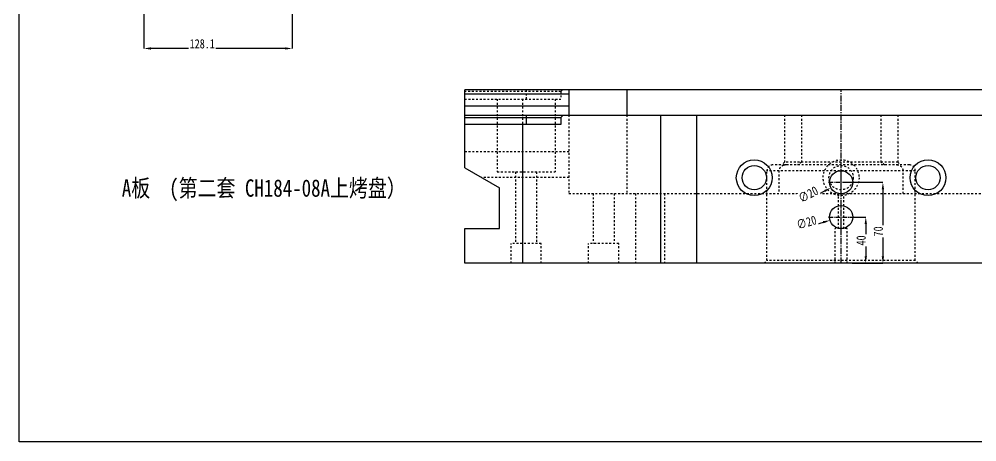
# Model space of a CAD drawing. Header units: millimetres. Extents: x -2895 to -298, y -11750 to -2997.
# Drawn here: x -2162 to -1336, y -9334 to -8969 of the extents above; entities that cross this region are included whole.
import ezdxf

# ---------------------------------------------------------------- set-up
doc = ezdxf.new("R2010")
doc.units = ezdxf.units.MM
doc.header["$LTSCALE"] = 16.335
doc.header["$PDMODE"] = 3
doc.header["$PDSIZE"] = 0.3125
doc.linetypes.add('CENTER', pattern=[0.6, 0.375, -0.075, 0.075, -0.075])
doc.linetypes.add('HIDDEN', pattern=[0.2, 0.1, -0.1])
doc.layers.get('0').update_dxf_attribs({"linetype": 'CONTINUOUS'})
doc.layers.get('Defpoints').update_dxf_attribs({"linetype": 'CONTINUOUS'})
doc.layers.add('DEFAULT_2', color=8, linetype='HIDDEN')
doc.styles.get("Standard").update_dxf_attribs({"font": 'txt', "width": 0.8})
doc.dimstyles.new('ISO-25', dxfattribs={"dimtxt": 8, "dimasz": 6, "dimexe": 0, "dimexo": 0, "dimgap": 0, "dimtad": 1, "dimdsep": 46, "dimtxsty": 'Standard', "dimcen": 0, "dimclrd": 4, "dimclre": 4, "dimclrt": 6, "dimazin": 0, "dimtfac": 1, "dimtofl": 0, "dimtmove": 0, "dimatfit": 3, "dimfxl": 0, "dimarcsym": 0})

# ---------------------------------------------------------------- blocks, each defined once
blk = doc.blocks.new('*D109')
at = {"color": 4, "lineweight": -2, "transparency": 16777216}
for p, q in [((-1445.65, -9139.81), (-1431.52, -9139.81)), ((-1431.52, -9145.81), (-1431.52, -9173.81)), ((-1443.26, -9179.81), (-1431.52, -9179.81))]:
    blk.add_line(p, q, dxfattribs=at)
at = {"color": 4, "transparency": 16777216}
for points in [[(-1432.52, -9145.81), (-1430.52, -9145.81), (-1431.52, -9139.81)], [(-1432.52, -9173.81), (-1430.52, -9173.81), (-1431.52, -9179.81)]]:
    blk.add_solid(points, dxfattribs=at)
at = {"layer": 'Defpoints', "color": 0, "transparency": 16777216}
for p in [(-1445.65, -9139.81), (-1443.26, -9179.81), (-1431.52, -9179.81)]:
    blk.add_point(p, dxfattribs=at)
at = {"color": 6, "transparency": 16777216, "insert": (-1435.52, -9160.04), "char_height": 8, "attachment_point": 5, "rotation": 90, "bg_fill": 3, "box_fill_scale": 1.1, "bg_fill_color": 256, "bg_fill_true_color": 13158600, "bg_fill_transparency": 0}
blk.add_mtext('40', dxfattribs=at)
blk = doc.blocks.new('*D110')
at = {"color": 4, "lineweight": -2, "transparency": 16777216}
for p, q in [((-1448.04, -9109.81), (-1416.73, -9109.81)), ((-1416.73, -9115.81), (-1416.73, -9173.81)), ((-1443.26, -9179.81), (-1416.73, -9179.81))]:
    blk.add_line(p, q, dxfattribs=at)
at = {"color": 4, "transparency": 16777216}
for points in [[(-1417.73, -9115.81), (-1415.73, -9115.81), (-1416.73, -9109.81)], [(-1417.73, -9173.81), (-1415.73, -9173.81), (-1416.73, -9179.81)]]:
    blk.add_solid(points, dxfattribs=at)
at = {"layer": 'Defpoints', "color": 0, "transparency": 16777216}
for p in [(-1448.04, -9109.81), (-1443.26, -9179.81), (-1416.73, -9179.81)]:
    blk.add_point(p, dxfattribs=at)
at = {"color": 6, "transparency": 16777216, "insert": (-1420.73, -9152.22), "char_height": 8, "attachment_point": 5, "rotation": 90, "bg_fill": 3, "box_fill_scale": 1.1, "bg_fill_color": 256, "bg_fill_true_color": 13158600, "bg_fill_transparency": 0}
blk.add_mtext('70', dxfattribs=at)
blk = doc.blocks.new('*D111')
at = {"color": 4, "lineweight": -2, "transparency": 16777216}
blk.add_line((-1489.25, -9150.57), (-1468.15, -9144.34), dxfattribs=at)
at = {"layer": 'Defpoints', "color": 0, "transparency": 16777216}
for p in [(-1462.39, -9142.64), (-1443.21, -9136.98)]:
    blk.add_point(p, dxfattribs=at)
at = {"color": 6, "transparency": 16777216, "insert": (-1482.7, -9144.47), "char_height": 8, "attachment_point": 5, "rotation": 16.44581, "bg_fill": 3, "box_fill_scale": 1.1, "bg_fill_color": 256, "bg_fill_true_color": 13158600, "bg_fill_transparency": 0}
blk.add_mtext('∅20', dxfattribs=at)
at = {"color": 4, "transparency": 16777216}
blk.add_solid([(-1468.43, -9143.38), (-1467.86, -9145.3), (-1462.39, -9142.64)], dxfattribs=at)
blk = doc.blocks.new('*D112')
at = {"color": 4, "lineweight": -2, "transparency": 16777216}
blk.add_line((-1486.4, -9127.55), (-1466.95, -9117.28), dxfattribs=at)
at = {"layer": 'Defpoints', "color": 0, "transparency": 16777216}
for p in [(-1443.96, -9105.14), (-1461.64, -9114.48)]:
    blk.add_point(p, dxfattribs=at)
at = {"color": 6, "transparency": 16777216, "insert": (-1481.2, -9120.28), "char_height": 8, "attachment_point": 5, "rotation": 27.83384, "bg_fill": 3, "box_fill_scale": 1.1, "bg_fill_color": 256, "bg_fill_true_color": 13158600, "bg_fill_transparency": 0}
blk.add_mtext('∅20', dxfattribs=at)
at = {"color": 4, "transparency": 16777216}
blk.add_solid([(-1467.42, -9116.4), (-1466.48, -9118.17), (-1461.64, -9114.48)], dxfattribs=at)
blk = doc.blocks.new('*D127')
at = {"color": 4, "lineweight": -2, "transparency": 16777216}
for p, q in [((-1926.63, -8847.61), (-1926.63, -8994.14)), ((-2054.73, -8866.75), (-2054.73, -8994.14)), ((-1932.63, -8994.14), (-2048.73, -8994.14))]:
    blk.add_line(p, q, dxfattribs=at)
at = {"color": 4, "transparency": 16777216}
for points in [[(-2048.73, -8993.14), (-2048.73, -8995.14), (-2054.73, -8994.14)], [(-1932.63, -8993.14), (-1932.63, -8995.14), (-1926.63, -8994.14)]]:
    blk.add_solid(points, dxfattribs=at)
at = {"layer": 'Defpoints', "color": 0, "transparency": 16777216}
for p in [(-1926.63, -8847.61), (-2054.73, -8866.75), (-2054.73, -8994.14)]:
    blk.add_point(p, dxfattribs=at)
at = {"color": 6, "transparency": 16777216, "insert": (-2004.36, -8990.14), "char_height": 8, "attachment_point": 5, "bg_fill": 3, "box_fill_scale": 1.1, "bg_fill_color": 256, "bg_fill_true_color": 13158600, "bg_fill_transparency": 0}
blk.add_mtext('128.1', dxfattribs=at)

msp = doc.modelspace()

# ---------------------------------------------------------------- linework, layer by layer
at = {"color": 7, "linetype": 'Continuous'}
for p, q in [((-1777.8, -9097.336), (-1777.8, -9029.811)), ((-1127.8, -9029.811), (-1777.8, -9029.811)), ((-1687.8, -9033.771), (-1777.8, -9033.771)), ((-1687.8, -9029.811), (-1687.8, -9051.715)), ((-1637.8, -9029.811), (-1637.8, -9051.715)), ((-1687.8, -9044.111), (-1777.8, -9044.111)), ((-1777.8, -9051.715), (-1127.8, -9051.715)), ((-1724.8, -9051.715), (-1724.8, -9059.715)), ((-1692.8, -9051.715), (-1694.8, -9053.715)), ((-1608.8, -9051.715), (-1608.8, -9179.811)), ((-1577.8, -9051.715), (-1577.8, -9179.811)), ((-1777.8, -9053.715), (-1694.8, -9053.715)), ((-1694.8, -9059.715), (-1777.8, -9059.715)), ((-1727.8, -9059.715), (-1727.8, -9179.811)), ((-1694.8, -9053.715), (-1694.8, -9059.715)), ((-1777.8, -9097.336), (-1747.8, -9114.656)), ((-1747.8, -9149.811), (-1747.8, -9114.656)), ((-1454.094, -9119.606), (-1451.505, -9119.606)), ((-1777.8, -9179.811), (-1777.8, -9149.811)), ((-1777.8, -9149.811), (-1747.8, -9149.811)), ((-1127.8, -9179.811), (-1777.8, -9179.811))]:
    msp.add_line(p, q, dxfattribs=at)
at = {"color": 1, "linetype": 'CENTER', "ltscale": 0.839978}
msp.add_line((-1452.8, -9179.811), (-1452.8, -9029.811), dxfattribs=at)
at = {"color": 1, "linetype": 'CENTER', "ltscale": 0.621977}
for p, q in [((-1452.8, -9120.811), (-1452.8, -9098.811)), ((-1463.8, -9109.811), (-1441.8, -9109.811)), ((-1452.8, -9150.811), (-1452.8, -9128.811)), ((-1463.8, -9139.811), (-1441.8, -9139.811))]:
    msp.add_line(p, q, dxfattribs=at)
msp.add_lwpolyline([(-2162.436, -8250.955), (-1012.054, -8250.955), (-1012.054, -9334.12), (-2162.436, -9334.12)], close=True)
at = {"color": 7, "linetype": 'Continuous'}
for centre, radius in [((-1527.8, -9105.811), 15.5), ((-1377.8, -9105.811), 15.5), ((-1527.8, -9105.811), 10.5), ((-1452.8, -9109.811), 10), ((-1377.8, -9105.811), 10.5), ((-1452.8, -9139.811), 10)]:
    msp.add_circle(centre, radius, dxfattribs=at)
at = {"layer": 'DEFAULT_2', "color": 8, "linetype": 'HIDDEN'}
for p, q in [((-1694.8, -9031.397), (-1777.8, -9031.397)), ((-1724.8, -9029.811), (-1724.8, -9037.811)), ((-1693.214, -9029.811), (-1694.8, -9031.397)), ((-1694.8, -9031.397), (-1694.8, -9037.811)), ((-1777.8, -9037.811), (-1694.8, -9037.811)), ((-1749.8, -9037.811), (-1749.8, -9100.811)), ((-1727.8, -9037.811), (-1727.8, -9059.715)), ((-1699.8, -9037.811), (-1699.8, -9100.811)), ((-1687.8, -9051.715), (-1687.8, -9119.606)), ((-1637.8, -9051.715), (-1637.8, -9119.606)), ((-1501.83, -9051.715), (-1501.83, -9092.395)), ((-1487.135, -9051.715), (-1487.135, -9092.398)), ((-1418.464, -9051.715), (-1418.464, -9092.4)), ((-1403.77, -9051.715), (-1403.77, -9092.398)), ((-1687.8, -9083.606), (-1777.8, -9083.606)), ((-1393.75, -9094.811), (-1511.85, -9094.811)), ((-1501.83, -9092.395), (-1504.245, -9094.811)), ((-1403.77, -9092.398), (-1501.83, -9092.395)), ((-1403.77, -9092.398), (-1401.357, -9094.811)), ((-1749.8, -9100.811), (-1699.8, -9100.811)), ((-1733.8, -9100.811), (-1733.8, -9162.811)), ((-1715.8, -9100.811), (-1715.8, -9162.811)), ((-1388.75, -9099.811), (-1516.85, -9099.811)), ((-1516.85, -9177.397), (-1516.85, -9099.811)), ((-1506.441, -9099.811), (-1506.441, -9119.606)), ((-1399.158, -9119.606), (-1399.158, -9099.811)), ((-1388.75, -9177.397), (-1388.75, -9099.811)), ((-1687.8, -9105.606), (-1763.476, -9105.606)), ((-1687.8, -9119.606), (-1454.094, -9119.606)), ((-1666.8, -9119.606), (-1666.8, -9162.811)), ((-1648.8, -9119.606), (-1648.8, -9162.811)), ((-1630.3, -9119.606), (-1630.3, -9179.811)), ((-1605.3, -9119.606), (-1605.3, -9179.811)), ((-1455.05, -9149.811), (-1455.05, -9119.606)), ((-1451.505, -9119.606), (-1217.8, -9119.606)), ((-1450.55, -9149.811), (-1450.55, -9119.606)), ((-1447.55, -9149.811), (-1458.05, -9149.811)), ((-1458.05, -9179.811), (-1458.05, -9149.811)), ((-1447.55, -9179.811), (-1447.55, -9149.811)), ((-1737.8, -9179.811), (-1737.8, -9162.811)), ((-1711.8, -9162.811), (-1737.8, -9162.811)), ((-1711.8, -9179.811), (-1711.8, -9162.811)), ((-1670.8, -9179.811), (-1670.8, -9162.811)), ((-1644.8, -9162.811), (-1670.8, -9162.811)), ((-1644.8, -9179.811), (-1644.8, -9162.811)), ((-1519.264, -9179.811), (-1516.85, -9177.397)), ((-1388.75, -9177.397), (-1516.85, -9177.397)), ((-1386.335, -9179.811), (-1388.75, -9177.397))]:
    msp.add_line(p, q, dxfattribs=at)
for radius in [15.5, 10.5]:
    msp.add_circle((-1452.8, -9105.811), radius, dxfattribs=at)
for centre, radius, start, end in [((-1511.85, -9099.811), 5, 90, 180), ((-1376.724, -9249.942), 192.382, 125.023784, 126.257049), ((-1528.888, -9249.956), 192.399, 53.742987, 54.975057), ((-1393.75, -9099.811), 5, 0, 90)]:
    msp.add_arc(centre, radius, start, end, dxfattribs=at)
for points in [[(-1500.359, -9094.811), (-1501.043, -9094.811), (-1501.735, -9094.903), (-1502.393, -9095.091)], [(-1403.207, -9095.091), (-1403.865, -9094.903), (-1404.556, -9094.811), (-1405.24, -9094.811)]]:
    msp.add_open_spline(points, degree=3, dxfattribs=at)
for points, knots in [([(-1502.393, -9095.091), (-1502.926, -9095.243), (-1503.961, -9095.676), (-1505.284, -9096.722), (-1506.213, -9098.139), (-1506.441, -9099.258), (-1506.441, -9099.811)], [0, 0, 0, 0, 0.2502507, 0.5003725, 0.7502898, 1, 1, 1, 1]), ([(-1399.158, -9099.811), (-1399.158, -9099.258), (-1399.386, -9098.139), (-1400.315, -9096.722), (-1401.638, -9095.676), (-1402.674, -9095.243), (-1403.207, -9095.091)], [0, 0, 0, 0, 0.2497102, 0.4996275, 0.7497493, 1, 1, 1, 1])]:
    msp.add_open_spline(points, degree=3, knots=knots, dxfattribs=at)

# ---------------------------------------------------------------- texts
at = {"insert": (-2073.813, -9107.251), "char_height": 15, "width": 291.62604, "attachment_point": 1}
msp.add_mtext('{\\fSimSun|b0|i0|c134|p2;A板  (第二套 CH184-08A上烤盘）}', dxfattribs=at)

# ---------------------------------------------------------------- next in the draw order: dimensions: what is measured, and where the dimension line sits
dim = msp.add_linear_dim(base=(-2054.728, -8994.141), p1=(-1926.632, -8847.612), p2=(-2054.728, -8866.75), dimstyle='ISO-25', override={"dimfxl": 1.25})
dim.commit()
dim.dimension.update_dxf_attribs({"geometry": '*D127', "text_midpoint": (-2004.357, -8994.141), "dimtype": 160})
dim = msp.add_linear_dim(base=(-1431.515, -9179.811), p1=(-1445.649, -9139.811), p2=(-1443.257, -9179.811), angle=90, dimstyle='ISO-25', override={"dimfxl": 1.25})
dim.commit()
dim.dimension.update_dxf_attribs({"geometry": '*D109', "text_midpoint": (-1431.515, -9160.037), "dimtype": 160})

# ---------------------------------------------------------------- next in the draw order: dimensions: what is measured, and where the dimension line sits
dim = msp.add_linear_dim(base=(-1416.729, -9179.811), p1=(-1448.04, -9109.811), p2=(-1443.257, -9179.811), angle=90, dimstyle='ISO-25', override={"dimfxl": 1.25})
dim.commit()
dim.dimension.update_dxf_attribs({"geometry": '*D110', "text_midpoint": (-1416.729, -9152.216), "dimtype": 160})

# ---------------------------------------------------------------- next in the draw order: dimensions: what is measured, and where the dimension line sits
for p1, p2, picture, middle in [((-1443.957, -9105.142), (-1461.643, -9114.48), '*D112', (-1481.196, -9120.281)), ((-1443.209, -9136.98), (-1462.391, -9142.642), '*D111', (-1482.705, -9144.468))]:
    dim = msp.add_diameter_dim_2p(p1=p1, p2=p2, dimstyle='ISO-25', override={"dimfxl": 1.25})
    dim.commit()
    dim.dimension.update_dxf_attribs({"geometry": picture, "text_midpoint": middle})

doc.saveas('drawing.dxf')
